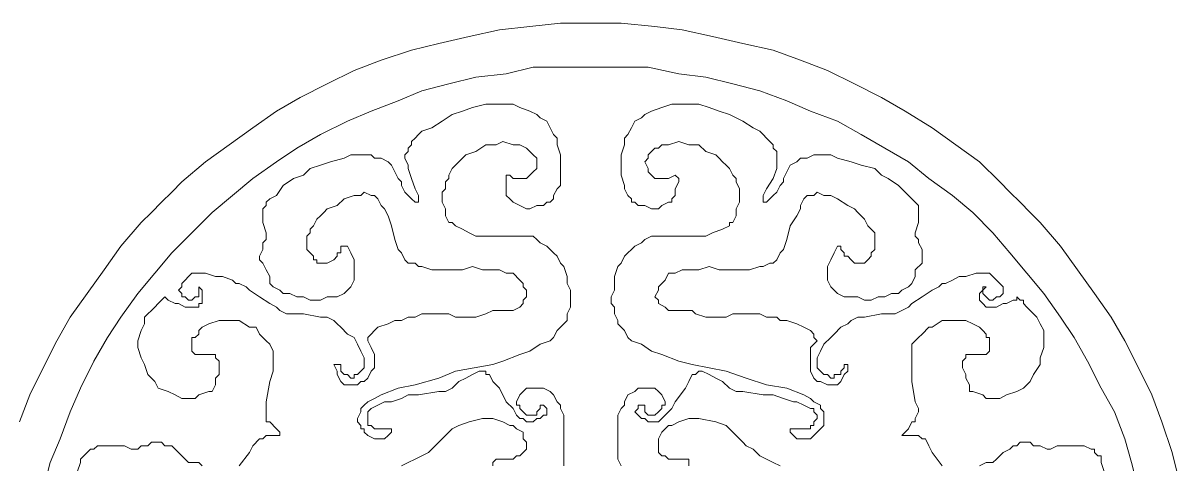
# Model space of a CAD drawing. Extents: x -66030 to 95157, y -13132 to 45879.
# Drawn here: x -29698 to -28362, y 14995 to 15505 of the extents above; entities that cross this region are included whole.
import ezdxf

# ---------------------------------------------------------------- set-up
doc = ezdxf.new("R2010")
doc.units = 0
doc.header["$LTSCALE"] = 100
doc.header["$MEASUREMENT"] = 0
doc.layers.get('0').update_dxf_attribs({"linetype": 'CONTINUOUS'})

msp = doc.modelspace()

# ---------------------------------------------------------------- linework, layer by layer
at = {"lineweight": 0}
for points in [[(-28362.3, 14977.5), (-28370.2, 15008.7), (-28381.9, 15043.9), (-28393.6, 15075.1), (-28409.2, 15106.4), (-28424.8, 15137.6), (-28440.5, 15165), (-28460, 15192.3), (-28479.5, 15219.7), (-28499, 15247), (-28522.5, 15274.3), (-28534.2, 15286.1), (-28545.9, 15297.8), (-28557.6, 15309.5), (-28569.4, 15321.2), (-28592.8, 15344.6), (-28620.1, 15364.2), (-28647.5, 15383.7), (-28678.7, 15403.2), (-28706.1, 15418.9), (-28737.3, 15434.5), (-28768.6, 15450.1), (-28799.8, 15461.8), (-28831.1, 15473.5), (-28866.2, 15481.4), (-28901.4, 15489.2), (-28936.5, 15497), (-28967.8, 15500.9), (-29006.8, 15504.8), (-29042, 15504.8), (-29042, 15504.8), (-29077.1, 15504.8), (-29112.3, 15500.9), (-29147.4, 15497), (-29182.6, 15489.2), (-29217.7, 15481.4), (-29249, 15473.5), (-29284.1, 15461.8), (-29315.4, 15450.1), (-29346.6, 15434.5), (-29377.9, 15418.9), (-29405.2, 15403.2), (-29432.6, 15383.7), (-29459.9, 15364.2), (-29487.3, 15344.6), (-29514.6, 15321.2), (-29526.3, 15309.5), (-29538, 15297.8), (-29549.8, 15286.1), (-29561.5, 15274.3), (-29584.9, 15247), (-29604.4, 15219.7), (-29624, 15192.3), (-29643.5, 15165), (-29659.1, 15137.6), (-29674.7, 15106.4), (-29690.4, 15075.1), (-29702.1, 15043.9)], [(-28409.2, 14965.8), (-28417, 14997), (-28424.8, 15024.4), (-28436.6, 15055.6), (-28452.2, 15082.9), (-28467.8, 15114.2), (-28483.4, 15141.5), (-28499, 15165), (-28518.6, 15192.3), (-28538.1, 15215.8), (-28557.6, 15239.2), (-28577.2, 15262.6), (-28600.6, 15286.1), (-28624, 15305.6), (-28651.4, 15325.1), (-28674.8, 15344.6), (-28702.2, 15360.3), (-28729.5, 15375.9), (-28756.8, 15391.5), (-28788.1, 15403.2), (-28815.4, 15415), (-28846.7, 15426.7), (-28877.9, 15434.5), (-28909.2, 15442.3), (-28940.4, 15446.2), (-28975.6, 15454), (-29006.8, 15454), (-29042, 15454), (-29042, 15454), (-29073.2, 15454), (-29108.4, 15454), (-29139.6, 15446.2), (-29174.8, 15442.3), (-29206, 15434.5), (-29237.3, 15426.7), (-29264.6, 15415), (-29295.9, 15403.2), (-29323.2, 15391.5), (-29354.5, 15375.9), (-29381.8, 15360.3), (-29405.2, 15344.6), (-29432.6, 15325.1), (-29456, 15305.6), (-29479.4, 15286.1), (-29502.9, 15262.6), (-29526.3, 15239.2), (-29545.8, 15215.8), (-29565.4, 15192.3), (-29584.9, 15165), (-29600.5, 15141.5), (-29616.2, 15114.2), (-29631.8, 15082.9), (-29643.5, 15055.6), (-29655.2, 15024.4), (-29666.9, 14997), (-29674.7, 14965.8)], [(-29073.2, 14993.1), (-29073.2, 15000.9), (-29073.2, 15008.7), (-29073.2, 15016.5), (-29073.2, 15028.3), (-29073.2, 15036.1), (-29073.2, 15047.8), (-29073.2, 15051.7), (-29077.1, 15059.5), (-29077.1, 15063.4), (-29081, 15067.3), (-29084.9, 15075.1), (-29088.8, 15079), (-29096.7, 15082.9), (-29100.6, 15082.9), (-29104.5, 15082.9), (-29112.3, 15082.9), (-29116.2, 15082.9), (-29120.1, 15079), (-29124, 15075.1), (-29127.9, 15067.3), (-29127.9, 15063.4), (-29124, 15063.4), (-29124, 15059.5), (-29120.1, 15055.6), (-29116.2, 15051.7), (-29108.4, 15051.7), (-29108.4, 15051.7), (-29104.5, 15051.7), (-29104.5, 15055.6), (-29104.5, 15055.6), (-29100.6, 15059.5), (-29100.6, 15063.4), (-29100.6, 15063.4), (-29100.6, 15063.4), (-29096.7, 15063.4), (-29096.7, 15063.4), (-29096.7, 15063.4), (-29092.8, 15059.5), (-29092.8, 15055.6), (-29092.8, 15051.7), (-29096.7, 15051.7), (-29100.6, 15047.8), (-29104.5, 15047.8), (-29108.4, 15043.9), (-29112.3, 15043.9), (-29116.2, 15043.9), (-29116.2, 15043.9), (-29120.1, 15047.8), (-29124, 15047.8), (-29127.9, 15051.7), (-29131.8, 15059.5), (-29139.6, 15067.3), (-29147.4, 15082.9), (-29155.3, 15090.8), (-29159.2, 15098.6), (-29163.1, 15098.6), (-29163.1, 15102.5), (-29167, 15102.5), (-29170.9, 15102.5), (-29178.7, 15098.6), (-29186.5, 15094.7), (-29194.3, 15090.8), (-29202.1, 15082.9), (-29209.9, 15079), (-29213.8, 15079), (-29217.7, 15079), (-29241.2, 15075.1), (-29252.9, 15075.1), (-29260.7, 15071.2), (-29272.4, 15067.3), (-29280.2, 15067.3), (-29288.1, 15063.4), (-29295.9, 15059.5), (-29295.9, 15059.5), (-29299.8, 15055.6), (-29299.8, 15051.7), (-29299.8, 15047.8), (-29299.8, 15043.9), (-29299.8, 15040), (-29295.9, 15040), (-29292, 15036.1), (-29288.1, 15036.1), (-29284.1, 15036.1), (-29280.2, 15036.1), (-29276.3, 15036.1), (-29272.4, 15036.1), (-29272.4, 15036.1), (-29272.4, 15032.2), (-29272.4, 15032.2), (-29276.3, 15028.3), (-29280.2, 15024.4), (-29280.2, 15024.4), (-29284.1, 15024.4), (-29288.1, 15024.4), (-29292, 15024.4), (-29299.8, 15028.3), (-29303.7, 15032.2), (-29303.7, 15036.1), (-29307.6, 15036.1), (-29307.6, 15040), (-29311.5, 15043.9), (-29311.5, 15047.8), (-29307.6, 15055.6), (-29307.6, 15059.5), (-29303.7, 15063.4), (-29299.8, 15067.3), (-29292, 15071.2), (-29284.1, 15075.1), (-29264.6, 15082.9), (-29245.1, 15086.9), (-29217.7, 15094.7), (-29198.2, 15102.5), (-29155.3, 15110.3), (-29143.5, 15114.2), (-29124, 15122), (-29112.3, 15125.9), (-29100.6, 15133.7), (-29088.8, 15137.6), (-29084.9, 15141.5), (-29081, 15149.4), (-29077.1, 15153.3), (-29073.2, 15157.2), (-29069.3, 15161.1), (-29069.3, 15168.9), (-29065.4, 15176.7), (-29065.4, 15180.6), (-29065.4, 15188.4), (-29065.4, 15196.2), (-29069.3, 15204), (-29069.3, 15211.8), (-29073.2, 15223.6), (-29077.1, 15227.5), (-29081, 15235.3), (-29084.9, 15239.2), (-29088.8, 15243.1), (-29092.8, 15247), (-29100.6, 15250.9), (-29104.5, 15254.8), (-29108.4, 15258.7), (-29116.2, 15258.7), (-29124, 15258.7), (-29127.9, 15258.7), (-29135.7, 15258.7), (-29143.5, 15258.7), (-29151.3, 15258.7), (-29163.1, 15258.7), (-29174.8, 15258.7), (-29182.6, 15262.6), (-29190.4, 15266.5), (-29198.2, 15270.4), (-29202.1, 15274.3), (-29206, 15274.3), (-29209.9, 15282.2), (-29209.9, 15290), (-29213.8, 15297.8), (-29213.8, 15301.7), (-29213.8, 15309.5), (-29209.9, 15313.4), (-29209.9, 15321.2), (-29206, 15325.1), (-29206, 15329), (-29202.1, 15336.8), (-29198.2, 15340.7), (-29194.3, 15344.6), (-29190.4, 15348.6), (-29186.5, 15352.5), (-29174.8, 15356.4), (-29163.1, 15364.2), (-29151.3, 15364.2), (-29143.5, 15368.1), (-29131.8, 15364.2), (-29127.9, 15364.2), (-29124, 15364.2), (-29116.2, 15360.3), (-29116.2, 15360.3), (-29112.3, 15356.4), (-29108.4, 15352.5), (-29104.5, 15348.6), (-29104.5, 15344.6), (-29104.5, 15336.8), (-29108.4, 15332.9), (-29112.3, 15329), (-29116.2, 15325.1), (-29120.1, 15325.1), (-29127.9, 15325.1), (-29131.8, 15325.1), (-29135.7, 15329), (-29139.6, 15329), (-29139.6, 15325.1), (-29139.6, 15325.1), (-29139.6, 15321.2), (-29139.6, 15313.4), (-29139.6, 15309.5), (-29139.6, 15305.6), (-29139.6, 15305.6), (-29135.7, 15301.7), (-29131.8, 15297.8), (-29131.8, 15297.8), (-29124, 15293.9), (-29116.2, 15290), (-29112.3, 15290), (-29104.5, 15293.9), (-29096.7, 15293.9), (-29092.8, 15297.8), (-29088.8, 15297.8), (-29084.9, 15301.7), (-29084.9, 15305.6), (-29081, 15313.4), (-29077.1, 15317.3), (-29077.1, 15329), (-29077.1, 15336.8), (-29077.1, 15344.6), (-29077.1, 15352.5), (-29081, 15364.2), (-29081, 15372), (-29084.9, 15375.9), (-29088.8, 15383.7), (-29092.8, 15391.5), (-29100.6, 15395.4), (-29104.5, 15399.3), (-29112.3, 15403.2), (-29124, 15407.1), (-29131.8, 15411.1), (-29143.5, 15411.1), (-29155.3, 15411.1), (-29163.1, 15411.1), (-29178.7, 15407.1), (-29190.4, 15403.2), (-29202.1, 15399.3), (-29213.8, 15391.5), (-29225.6, 15383.7), (-29237.3, 15379.8), (-29241.2, 15375.9), (-29245.1, 15372), (-29245.1, 15372), (-29249, 15368.1), (-29249, 15364.2), (-29252.9, 15360.3), (-29252.9, 15356.4), (-29256.8, 15352.5), (-29256.8, 15348.6), (-29252.9, 15340.7), (-29252.9, 15336.8), (-29249, 15325.1), (-29245.1, 15313.4), (-29241.2, 15305.6), (-29241.2, 15301.7), (-29241.2, 15301.7), (-29241.2, 15297.8), (-29241.2, 15297.8), (-29245.1, 15297.8), (-29249, 15301.7), (-29252.9, 15305.6), (-29256.8, 15309.5), (-29260.7, 15317.3), (-29260.7, 15321.2), (-29264.6, 15325.1), (-29268.5, 15332.9), (-29272.4, 15340.7), (-29276.3, 15344.6), (-29284.1, 15348.6), (-29292, 15348.6), (-29295.9, 15352.5), (-29303.7, 15352.5), (-29311.5, 15352.5), (-29319.3, 15352.5), (-29327.1, 15348.6), (-29342.7, 15344.6), (-29354.5, 15340.7), (-29366.2, 15336.8), (-29374, 15329), (-29385.7, 15325.1), (-29397.4, 15317.3), (-29405.2, 15305.6), (-29413, 15301.7), (-29417, 15297.8), (-29417, 15293.9), (-29420.9, 15290), (-29420.9, 15286.1), (-29420.9, 15282.2), (-29420.9, 15274.3), (-29417, 15262.6), (-29417, 15258.7), (-29417, 15254.8), (-29420.9, 15250.9), (-29420.9, 15243.1), (-29424.8, 15235.3), (-29424.8, 15231.4), (-29420.9, 15227.5), (-29417, 15219.7), (-29413, 15211.8), (-29413, 15204), (-29409.1, 15200.1), (-29401.3, 15196.2), (-29397.4, 15192.3), (-29389.6, 15192.3), (-29381.8, 15188.4), (-29374, 15188.4), (-29366.2, 15184.5), (-29354.5, 15184.5), (-29346.6, 15188.4), (-29338.8, 15188.4), (-29334.9, 15188.4), (-29327.1, 15192.3), (-29323.2, 15196.2), (-29319.3, 15200.1), (-29315.4, 15207.9), (-29315.4, 15215.8), (-29315.4, 15219.7), (-29315.4, 15223.6), (-29315.4, 15231.4), (-29319.3, 15239.2), (-29323.2, 15247), (-29327.1, 15247), (-29327.1, 15247), (-29331, 15247), (-29331, 15243.1), (-29331, 15239.2), (-29334.9, 15239.2), (-29334.9, 15235.3), (-29334.9, 15235.3), (-29338.8, 15231.4), (-29346.6, 15227.5), (-29350.5, 15227.5), (-29354.5, 15227.5), (-29358.4, 15227.5), (-29358.4, 15231.4), (-29362.3, 15231.4), (-29362.3, 15235.3), (-29366.2, 15239.2), (-29366.2, 15239.2), (-29370.1, 15243.1), (-29370.1, 15250.9), (-29370.1, 15258.7), (-29366.2, 15262.6), (-29366.2, 15266.5), (-29362.3, 15270.4), (-29358.4, 15278.2), (-29354.5, 15282.2), (-29350.5, 15286.1), (-29346.6, 15290), (-29334.9, 15293.9), (-29327.1, 15301.7), (-29315.4, 15305.6), (-29307.6, 15305.6), (-29303.7, 15309.5), (-29295.9, 15305.6), (-29292, 15305.6), (-29288.1, 15301.7), (-29284.1, 15293.9), (-29280.2, 15290), (-29276.3, 15282.2), (-29272.4, 15270.4), (-29268.5, 15254.8), (-29264.6, 15243.1), (-29260.7, 15239.2), (-29256.8, 15231.4), (-29252.9, 15227.5), (-29245.1, 15227.5), (-29241.2, 15223.6), (-29237.3, 15223.6), (-29225.6, 15219.7), (-29213.8, 15219.7), (-29190.4, 15219.7), (-29178.7, 15223.6), (-29167, 15219.7), (-29155.3, 15219.7), (-29147.4, 15219.7), (-29139.6, 15215.8), (-29131.8, 15215.8), (-29124, 15207.9), (-29120.1, 15204), (-29120.1, 15200.1), (-29116.2, 15196.2), (-29116.2, 15188.4), (-29120.1, 15184.5), (-29120.1, 15180.6), (-29124, 15176.7), (-29124, 15176.7), (-29131.8, 15172.8), (-29139.6, 15172.8), (-29147.4, 15172.8), (-29155.3, 15172.8), (-29163.1, 15168.9), (-29174.8, 15165), (-29182.6, 15165), (-29190.4, 15165), (-29198.2, 15165), (-29206, 15168.9), (-29221.7, 15168.9), (-29237.3, 15168.9), (-29245.1, 15165), (-29252.9, 15165), (-29260.7, 15161.1), (-29268.5, 15161.1), (-29276.3, 15157.2), (-29288.1, 15153.3), (-29292, 15149.4), (-29295.9, 15145.4), (-29299.8, 15141.5), (-29299.8, 15137.6), (-29295.9, 15129.8), (-29292, 15122), (-29292, 15114.2), (-29292, 15106.4), (-29295.9, 15102.5), (-29299.8, 15094.7), (-29303.7, 15090.8), (-29307.6, 15090.8), (-29311.5, 15086.9), (-29319.3, 15086.9), (-29323.2, 15086.9), (-29327.1, 15086.9), (-29331, 15090.8), (-29334.9, 15098.6), (-29334.9, 15102.5), (-29338.8, 15110.3), (-29334.9, 15110.3), (-29334.9, 15110.3), (-29331, 15110.3), (-29331, 15106.4), (-29331, 15102.5), (-29327.1, 15098.6), (-29327.1, 15098.6), (-29323.2, 15098.6), (-29319.3, 15094.7), (-29315.4, 15094.7), (-29315.4, 15098.6), (-29311.5, 15098.6), (-29307.6, 15102.5), (-29303.7, 15106.4), (-29303.7, 15114.2), (-29303.7, 15114.2), (-29303.7, 15118.1), (-29307.6, 15125.9), (-29311.5, 15133.7), (-29315.4, 15141.5), (-29323.2, 15145.4), (-29331, 15153.3), (-29334.9, 15157.2), (-29338.8, 15161.1), (-29346.6, 15165), (-29354.5, 15165), (-29374, 15168.9), (-29385.7, 15168.9), (-29393.5, 15168.9), (-29401.3, 15172.8), (-29405.2, 15176.7), (-29413, 15180.6), (-29424.8, 15188.4), (-29436.5, 15196.2), (-29440.4, 15200.1), (-29448.2, 15204), (-29452.1, 15204), (-29456, 15207.9), (-29467.7, 15211.8), (-29475.5, 15211.8), (-29487.3, 15215.8), (-29495.1, 15215.8), (-29502.9, 15215.8), (-29506.8, 15211.8), (-29506.8, 15211.8), (-29510.7, 15207.9), (-29514.6, 15204), (-29514.6, 15200.1), (-29518.5, 15196.2), (-29514.6, 15192.3), (-29514.6, 15188.4), (-29510.7, 15188.4), (-29506.8, 15184.5), (-29502.9, 15184.5), (-29502.9, 15184.5), (-29499, 15188.4), (-29495.1, 15188.4), (-29495.1, 15192.3), (-29495.1, 15196.2), (-29495.1, 15196.2), (-29495.1, 15200.1), (-29495.1, 15200.1), (-29495.1, 15200.1), (-29495.1, 15200.1), (-29491.2, 15196.2), (-29491.2, 15192.3), (-29491.2, 15188.4), (-29491.2, 15184.5), (-29491.2, 15180.6), (-29495.1, 15180.6), (-29495.1, 15176.7), (-29499, 15176.7), (-29502.9, 15176.7), (-29510.7, 15176.7), (-29518.5, 15180.6), (-29522.4, 15180.6), (-29530.2, 15184.5), (-29530.2, 15184.5), (-29534.1, 15188.4), (-29538, 15184.5), (-29538, 15184.5), (-29541.9, 15180.6), (-29545.8, 15176.7), (-29549.8, 15172.8), (-29553.7, 15168.9), (-29557.6, 15165), (-29557.6, 15157.2), (-29561.5, 15149.4), (-29565.4, 15137.6), (-29565.4, 15129.8), (-29561.5, 15118.1), (-29557.6, 15110.3), (-29553.7, 15098.6), (-29545.8, 15090.8), (-29541.9, 15082.9), (-29530.2, 15079), (-29522.4, 15075.1), (-29514.6, 15071.2), (-29502.9, 15071.2), (-29499, 15071.2), (-29495.1, 15075.1), (-29483.4, 15079), (-29483.4, 15079), (-29479.4, 15079), (-29475.5, 15086.9), (-29475.5, 15094.7), (-29471.6, 15098.6), (-29471.6, 15106.4), (-29471.6, 15114.2), (-29475.5, 15118.1), (-29475.5, 15122), (-29479.4, 15122), (-29483.4, 15122), (-29491.2, 15122), (-29495.1, 15122), (-29499, 15122), (-29502.9, 15125.9), (-29502.9, 15129.8), (-29502.9, 15133.7), (-29502.9, 15137.6), (-29502.9, 15141.5), (-29499, 15141.5), (-29495.1, 15145.4), (-29495.1, 15149.4), (-29491.2, 15153.3), (-29483.4, 15157.2), (-29471.6, 15161.1), (-29463.8, 15161.1), (-29456, 15161.1), (-29448.2, 15161.1), (-29436.5, 15153.3), (-29428.7, 15153.3), (-29424.8, 15145.4), (-29420.9, 15141.5), (-29417, 15137.6), (-29413, 15133.7), (-29409.1, 15125.9), (-29409.1, 15122), (-29409.1, 15114.2), (-29409.1, 15102.5), (-29413, 15090.8), (-29417, 15067.3), (-29417, 15059.5), (-29417, 15055.6), (-29417, 15047.8), (-29417, 15043.9), (-29413, 15043.9), (-29405.2, 15036.1), (-29401.3, 15032.2), (-29401.3, 15028.3), (-29401.3, 15028.3), (-29401.3, 15028.3), (-29405.2, 15028.3), (-29409.1, 15028.3), (-29413, 15028.3), (-29417, 15028.3), (-29420.9, 15024.4), (-29424.8, 15024.4), (-29432.6, 15016.5), (-29436.5, 15008.7), (-29448.2, 14993.1)], [(-29006.8, 14993.1), (-29010.7, 15000.9), (-29010.7, 15008.7), (-29010.7, 15016.5), (-29010.7, 15028.3), (-29010.7, 15036.1), (-29010.7, 15047.8), (-29010.7, 15051.7), (-29006.8, 15059.5), (-29002.9, 15063.4), (-29002.9, 15067.3), (-28999, 15075.1), (-28991.2, 15079), (-28987.3, 15082.9), (-28983.4, 15082.9), (-28975.6, 15082.9), (-28971.7, 15082.9), (-28967.8, 15082.9), (-28963.9, 15079), (-28960, 15075.1), (-28956, 15067.3), (-28956, 15063.4), (-28960, 15063.4), (-28960, 15059.5), (-28963.9, 15055.6), (-28967.8, 15051.7), (-28971.7, 15051.7), (-28975.6, 15051.7), (-28975.6, 15051.7), (-28979.5, 15055.6), (-28979.5, 15055.6), (-28979.5, 15059.5), (-28979.5, 15063.4), (-28983.4, 15063.4), (-28983.4, 15063.4), (-28987.3, 15063.4), (-28987.3, 15063.4), (-28987.3, 15063.4), (-28987.3, 15059.5), (-28991.2, 15055.6), (-28987.3, 15051.7), (-28987.3, 15051.7), (-28983.4, 15047.8), (-28979.5, 15047.8), (-28975.6, 15043.9), (-28971.7, 15043.9), (-28967.8, 15043.9), (-28963.9, 15043.9), (-28960, 15047.8), (-28960, 15047.8), (-28956, 15051.7), (-28948.2, 15059.5), (-28944.3, 15067.3), (-28932.6, 15082.9), (-28928.7, 15090.8), (-28924.8, 15098.6), (-28920.9, 15098.6), (-28917, 15102.5), (-28917, 15102.5), (-28913.1, 15102.5), (-28905.3, 15098.6), (-28897.5, 15094.7), (-28889.6, 15090.8), (-28881.8, 15082.9), (-28874, 15079), (-28870.1, 15079), (-28866.2, 15079), (-28842.8, 15075.1), (-28831.1, 15075.1), (-28819.3, 15071.2), (-28807.6, 15067.3), (-28803.7, 15067.3), (-28795.9, 15063.4), (-28788.1, 15059.5), (-28784.2, 15059.5), (-28784.2, 15055.6), (-28780.3, 15051.7), (-28780.3, 15047.8), (-28784.2, 15043.9), (-28784.2, 15040), (-28788.1, 15040), (-28788.1, 15036.1), (-28795.9, 15036.1), (-28799.8, 15036.1), (-28803.7, 15036.1), (-28807.6, 15036.1), (-28807.6, 15036.1), (-28811.5, 15036.1), (-28811.5, 15032.2), (-28811.5, 15032.2), (-28807.6, 15028.3), (-28803.7, 15024.4), (-28799.8, 15024.4), (-28795.9, 15024.4), (-28792, 15024.4), (-28788.1, 15024.4), (-28784.2, 15028.3), (-28780.3, 15032.2), (-28776.4, 15036.1), (-28776.4, 15036.1), (-28772.5, 15040), (-28772.5, 15043.9), (-28772.5, 15047.8), (-28772.5, 15055.6), (-28776.4, 15059.5), (-28776.4, 15063.4), (-28784.2, 15067.3), (-28788.1, 15071.2), (-28795.9, 15075.1), (-28815.4, 15082.9), (-28838.9, 15086.9), (-28862.3, 15094.7), (-28885.7, 15102.5), (-28924.8, 15110.3), (-28940.4, 15114.2), (-28960, 15122), (-28971.7, 15125.9), (-28983.4, 15133.7), (-28995.1, 15137.6), (-28999, 15141.5), (-29002.9, 15149.4), (-29006.8, 15153.3), (-29010.7, 15157.2), (-29010.7, 15161.1), (-29014.6, 15168.9), (-29014.6, 15176.7), (-29018.5, 15180.6), (-29018.5, 15188.4), (-29014.6, 15196.2), (-29014.6, 15204), (-29014.6, 15211.8), (-29010.7, 15223.6), (-29006.8, 15227.5), (-29002.9, 15235.3), (-28999, 15239.2), (-28995.1, 15243.1), (-28991.2, 15247), (-28983.4, 15250.9), (-28979.5, 15254.8), (-28971.7, 15258.7), (-28967.8, 15258.7), (-28960, 15258.7), (-28952.1, 15258.7), (-28944.3, 15258.7), (-28940.4, 15258.7), (-28928.7, 15258.7), (-28920.9, 15258.7), (-28909.2, 15258.7), (-28901.4, 15262.6), (-28889.6, 15266.5), (-28881.8, 15270.4), (-28881.8, 15274.3), (-28877.9, 15274.3), (-28874, 15282.2), (-28874, 15290), (-28870.1, 15297.8), (-28870.1, 15301.7), (-28870.1, 15309.5), (-28870.1, 15313.4), (-28874, 15321.2), (-28874, 15325.1), (-28877.9, 15329), (-28881.8, 15336.8), (-28885.7, 15340.7), (-28889.6, 15344.6), (-28893.6, 15348.6), (-28897.5, 15352.5), (-28909.2, 15356.4), (-28917, 15364.2), (-28928.7, 15364.2), (-28940.4, 15368.1), (-28952.1, 15364.2), (-28956, 15364.2), (-28960, 15364.2), (-28963.9, 15360.3), (-28967.8, 15360.3), (-28971.7, 15356.4), (-28975.6, 15352.5), (-28975.6, 15348.6), (-28979.5, 15344.6), (-28975.6, 15336.8), (-28975.6, 15332.9), (-28971.7, 15329), (-28967.8, 15325.1), (-28960, 15325.1), (-28956, 15325.1), (-28952.1, 15325.1), (-28944.3, 15329), (-28944.3, 15329), (-28940.4, 15325.1), (-28940.4, 15325.1), (-28940.4, 15321.2), (-28944.3, 15313.4), (-28944.3, 15309.5), (-28944.3, 15305.6), (-28944.3, 15305.6), (-28948.2, 15301.7), (-28948.2, 15297.8), (-28952.1, 15297.8), (-28960, 15293.9), (-28963.9, 15290), (-28971.7, 15290), (-28979.5, 15293.9), (-28987.3, 15293.9), (-28991.2, 15297.8), (-28995.1, 15297.8), (-28995.1, 15301.7), (-28999, 15305.6), (-29002.9, 15313.4), (-29002.9, 15317.3), (-29006.8, 15329), (-29006.8, 15336.8), (-29006.8, 15344.6), (-29006.8, 15352.5), (-29002.9, 15364.2), (-29002.9, 15372), (-28999, 15375.9), (-28995.1, 15383.7), (-28991.2, 15391.5), (-28983.4, 15395.4), (-28979.5, 15399.3), (-28971.7, 15403.2), (-28960, 15407.1), (-28948.2, 15411.1), (-28936.5, 15411.1), (-28928.7, 15411.1), (-28917, 15411.1), (-28905.3, 15407.1), (-28893.6, 15403.2), (-28881.8, 15399.3), (-28866.2, 15391.5), (-28854.5, 15383.7), (-28846.7, 15379.8), (-28842.8, 15375.9), (-28838.9, 15372), (-28838.9, 15372), (-28835, 15368.1), (-28831.1, 15364.2), (-28831.1, 15360.3), (-28827.1, 15356.4), (-28827.1, 15352.5), (-28827.1, 15348.6), (-28827.1, 15340.7), (-28827.1, 15336.8), (-28831.1, 15325.1), (-28838.9, 15313.4), (-28842.8, 15305.6), (-28842.8, 15301.7), (-28842.8, 15301.7), (-28842.8, 15297.8), (-28838.9, 15297.8), (-28838.9, 15297.8), (-28835, 15301.7), (-28831.1, 15305.6), (-28827.1, 15309.5), (-28823.2, 15317.3), (-28819.3, 15321.2), (-28819.3, 15325.1), (-28815.4, 15332.9), (-28811.5, 15340.7), (-28803.7, 15344.6), (-28799.8, 15348.6), (-28792, 15348.6), (-28784.2, 15352.5), (-28780.3, 15352.5), (-28772.5, 15352.5), (-28764.7, 15352.5), (-28756.8, 15348.6), (-28741.2, 15344.6), (-28729.5, 15340.7), (-28713.9, 15336.8), (-28706.1, 15329), (-28698.3, 15325.1), (-28686.5, 15317.3), (-28674.8, 15305.6), (-28670.9, 15301.7), (-28667, 15297.8), (-28663.1, 15293.9), (-28663.1, 15290), (-28663.1, 15286.1), (-28663.1, 15282.2), (-28663.1, 15274.3), (-28667, 15262.6), (-28667, 15258.7), (-28663.1, 15254.8), (-28663.1, 15250.9), (-28659.2, 15243.1), (-28659.2, 15235.3), (-28659.2, 15231.4), (-28659.2, 15227.5), (-28667, 15219.7), (-28667, 15211.8), (-28670.9, 15204), (-28674.8, 15200.1), (-28682.6, 15196.2), (-28686.5, 15192.3), (-28694.3, 15192.3), (-28702.2, 15188.4), (-28710, 15188.4), (-28717.8, 15184.5), (-28725.6, 15184.5), (-28733.4, 15188.4), (-28741.2, 15188.4), (-28749, 15188.4), (-28756.8, 15192.3), (-28760.7, 15196.2), (-28764.7, 15200.1), (-28768.6, 15207.9), (-28768.6, 15215.8), (-28768.6, 15219.7), (-28768.6, 15223.6), (-28764.7, 15231.4), (-28760.7, 15239.2), (-28756.8, 15247), (-28756.8, 15247), (-28752.9, 15247), (-28752.9, 15247), (-28752.9, 15243.1), (-28749, 15239.2), (-28749, 15239.2), (-28749, 15235.3), (-28745.1, 15235.3), (-28741.2, 15231.4), (-28737.3, 15227.5), (-28733.4, 15227.5), (-28729.5, 15227.5), (-28725.6, 15227.5), (-28721.7, 15231.4), (-28721.7, 15231.4), (-28717.8, 15235.3), (-28717.8, 15239.2), (-28717.8, 15239.2), (-28713.9, 15243.1), (-28713.9, 15250.9), (-28713.9, 15258.7), (-28713.9, 15262.6), (-28717.8, 15266.5), (-28721.7, 15270.4), (-28725.6, 15278.2), (-28729.5, 15282.2), (-28733.4, 15286.1), (-28737.3, 15290), (-28745.1, 15293.9), (-28756.8, 15301.7), (-28764.7, 15305.6), (-28772.5, 15305.6), (-28780.3, 15309.5), (-28784.2, 15305.6), (-28792, 15305.6), (-28795.9, 15301.7), (-28799.8, 15293.9), (-28799.8, 15290), (-28803.7, 15282.2), (-28811.5, 15270.4), (-28815.4, 15254.8), (-28819.3, 15243.1), (-28823.2, 15239.2), (-28827.1, 15231.4), (-28831.1, 15227.5), (-28835, 15227.5), (-28842.8, 15223.6), (-28846.7, 15223.6), (-28858.4, 15219.7), (-28870.1, 15219.7), (-28893.6, 15219.7), (-28905.3, 15223.6), (-28917, 15219.7), (-28928.7, 15219.7), (-28936.5, 15219.7), (-28944.3, 15215.8), (-28952.1, 15215.8), (-28956, 15207.9), (-28960, 15204), (-28963.9, 15200.1), (-28963.9, 15196.2), (-28967.8, 15188.4), (-28963.9, 15184.5), (-28963.9, 15180.6), (-28956, 15176.7), (-28952.1, 15172.8), (-28944.3, 15172.8), (-28936.5, 15172.8), (-28924.8, 15172.8), (-28920.9, 15168.9), (-28909.2, 15165), (-28901.4, 15165), (-28893.6, 15165), (-28885.7, 15165), (-28877.9, 15168.9), (-28862.3, 15168.9), (-28846.7, 15168.9), (-28838.9, 15165), (-28827.1, 15165), (-28823.2, 15161.1), (-28815.4, 15161.1), (-28803.7, 15157.2), (-28795.9, 15153.3), (-28788.1, 15149.4), (-28784.2, 15145.4), (-28784.2, 15141.5), (-28780.3, 15137.6), (-28788.1, 15129.8), (-28788.1, 15122), (-28788.1, 15114.2), (-28788.1, 15106.4), (-28788.1, 15102.5), (-28784.2, 15094.7), (-28780.3, 15090.8), (-28776.4, 15090.8), (-28768.6, 15086.9), (-28764.7, 15086.9), (-28760.7, 15086.9), (-28756.8, 15086.9), (-28752.9, 15090.8), (-28749, 15098.6), (-28745.1, 15102.5), (-28745.1, 15110.3), (-28745.1, 15110.3), (-28749, 15110.3), (-28749, 15110.3), (-28749, 15106.4), (-28752.9, 15102.5), (-28752.9, 15098.6), (-28756.8, 15098.6), (-28760.7, 15098.6), (-28760.7, 15094.7), (-28764.7, 15094.7), (-28768.6, 15098.6), (-28772.5, 15098.6), (-28776.4, 15102.5), (-28780.3, 15106.4), (-28780.3, 15114.2), (-28780.3, 15114.2), (-28780.3, 15118.1), (-28776.4, 15125.9), (-28772.5, 15133.7), (-28764.7, 15141.5), (-28760.7, 15145.4), (-28752.9, 15153.3), (-28745.1, 15157.2), (-28741.2, 15161.1), (-28733.4, 15165), (-28725.6, 15165), (-28706.1, 15168.9), (-28698.3, 15168.9), (-28690.4, 15168.9), (-28682.6, 15172.8), (-28674.8, 15176.7), (-28670.9, 15180.6), (-28659.2, 15188.4), (-28647.5, 15196.2), (-28639.7, 15200.1), (-28635.8, 15204), (-28631.9, 15204), (-28624, 15207.9), (-28616.2, 15211.8), (-28608.4, 15211.8), (-28596.7, 15215.8), (-28588.9, 15215.8), (-28581.1, 15215.8), (-28577.2, 15211.8), (-28577.2, 15211.8), (-28573.3, 15207.9), (-28569.4, 15204), (-28565.4, 15200.1), (-28565.4, 15196.2), (-28565.4, 15192.3), (-28569.4, 15188.4), (-28573.3, 15188.4), (-28577.2, 15184.5), (-28577.2, 15184.5), (-28581.1, 15184.5), (-28585, 15188.4), (-28585, 15188.4), (-28588.9, 15192.3), (-28588.9, 15196.2), (-28588.9, 15196.2), (-28585, 15200.1), (-28585, 15200.1), (-28588.9, 15200.1), (-28588.9, 15200.1), (-28588.9, 15196.2), (-28592.8, 15192.3), (-28592.8, 15188.4), (-28592.8, 15184.5), (-28588.9, 15180.6), (-28588.9, 15180.6), (-28585, 15176.7), (-28585, 15176.7), (-28577.2, 15176.7), (-28573.3, 15176.7), (-28565.4, 15180.6), (-28561.5, 15180.6), (-28553.7, 15184.5), (-28549.8, 15184.5), (-28549.8, 15188.4), (-28545.9, 15184.5), (-28542, 15184.5), (-28542, 15180.6), (-28538.1, 15176.7), (-28534.2, 15172.8), (-28530.3, 15168.9), (-28526.4, 15165), (-28522.5, 15157.2), (-28518.6, 15149.4), (-28518.6, 15137.6), (-28518.6, 15129.8), (-28522.5, 15118.1), (-28522.5, 15110.3), (-28530.3, 15098.6), (-28534.2, 15090.8), (-28542, 15082.9), (-28549.8, 15079), (-28561.5, 15075.1), (-28569.4, 15071.2), (-28577.2, 15071.2), (-28585, 15071.2), (-28588.9, 15075.1), (-28600.6, 15079), (-28600.6, 15079), (-28604.5, 15079), (-28604.5, 15086.9), (-28608.4, 15094.7), (-28608.4, 15098.6), (-28612.3, 15106.4), (-28612.3, 15114.2), (-28608.4, 15118.1), (-28608.4, 15122), (-28604.5, 15122), (-28600.6, 15122), (-28592.8, 15122), (-28585, 15122), (-28585, 15122), (-28581.1, 15125.9), (-28581.1, 15129.8), (-28581.1, 15133.7), (-28581.1, 15137.6), (-28581.1, 15141.5), (-28585, 15141.5), (-28585, 15145.4), (-28588.9, 15149.4), (-28592.8, 15153.3), (-28600.6, 15157.2), (-28608.4, 15161.1), (-28620.1, 15161.1), (-28627.9, 15161.1), (-28635.8, 15161.1), (-28647.5, 15153.3), (-28651.4, 15153.3), (-28659.2, 15145.4), (-28663.1, 15141.5), (-28667, 15137.6), (-28670.9, 15133.7), (-28670.9, 15125.9), (-28670.9, 15122), (-28670.9, 15114.2), (-28670.9, 15102.5), (-28670.9, 15090.8), (-28667, 15067.3), (-28663.1, 15059.5), (-28663.1, 15055.6), (-28667, 15047.8), (-28667, 15043.9), (-28670.9, 15043.9), (-28674.8, 15036.1), (-28678.7, 15032.2), (-28682.6, 15028.3), (-28682.6, 15028.3), (-28678.7, 15028.3), (-28678.7, 15028.3), (-28670.9, 15028.3), (-28667, 15028.3), (-28663.1, 15028.3), (-28659.2, 15024.4), (-28655.3, 15024.4), (-28651.4, 15016.5), (-28647.5, 15008.7), (-28635.8, 14993.1)], [(-29260.7, 14993.1), (-29252.9, 14997), (-29245.1, 15000.9), (-29237.3, 15004.8), (-29229.5, 15008.7), (-29225.6, 15012.6), (-29221.7, 15016.5), (-29217.7, 15020.5), (-29209.9, 15028.3), (-29206, 15032.2), (-29202.1, 15036.1), (-29194.3, 15040), (-29182.6, 15043.9), (-29167, 15047.8), (-29155.3, 15047.8), (-29143.5, 15043.9), (-29135.7, 15040), (-29131.8, 15040), (-29127.9, 15036.1), (-29120.1, 15032.2), (-29120.1, 15024.4), (-29116.2, 15020.5), (-29116.2, 15012.6), (-29120.1, 15008.7), (-29124, 15004.8), (-29127.9, 15004.8), (-29131.8, 15000.9), (-29135.7, 15000.9), (-29143.5, 15000.9), (-29151.3, 15000.9), (-29155.3, 14997), (-29155.3, 14993.1)], [(-28823.2, 14993.1), (-28831.1, 14997), (-28838.9, 15000.9), (-28846.7, 15004.8), (-28850.6, 15008.7), (-28854.5, 15012.6), (-28862.3, 15016.5), (-28866.2, 15020.5), (-28874, 15028.3), (-28877.9, 15032.2), (-28881.8, 15036.1), (-28885.7, 15040), (-28897.5, 15043.9), (-28917, 15047.8), (-28928.7, 15047.8), (-28940.4, 15043.9), (-28948.2, 15040), (-28952.1, 15040), (-28956, 15036.1), (-28960, 15032.2), (-28963.9, 15024.4), (-28963.9, 15020.5), (-28963.9, 15012.6), (-28963.9, 15008.7), (-28960, 15004.8), (-28956, 15004.8), (-28952.1, 15000.9), (-28948.2, 15000.9), (-28936.5, 15000.9), (-28928.7, 15000.9), (-28928.7, 14997), (-28928.7, 14993.1)], [(-29491.2, 14993.1), (-29495.1, 14997), (-29499, 14997), (-29506.8, 14997), (-29510.7, 15000.9), (-29514.6, 15004.8), (-29518.5, 15008.7), (-29522.4, 15012.6), (-29526.3, 15016.5), (-29534.1, 15016.5), (-29538, 15020.5), (-29541.9, 15020.5), (-29549.8, 15020.5), (-29553.7, 15016.5), (-29561.5, 15016.5), (-29565.4, 15012.6), (-29573.2, 15012.6), (-29581, 15016.5), (-29588.8, 15016.5), (-29596.6, 15016.5), (-29604.4, 15016.5), (-29612.2, 15016.5), (-29616.2, 15012.6), (-29620.1, 15012.6), (-29624, 15008.7), (-29627.9, 15004.8), (-29627.9, 15004.8), (-29631.8, 15000.9), (-29631.8, 14997), (-29639.6, 14973.6)], [(-28592.8, 14993.1), (-28585, 14997), (-28581.1, 14997), (-28577.2, 14997), (-28573.3, 15000.9), (-28569.4, 15004.8), (-28565.4, 15008.7), (-28557.6, 15012.6), (-28553.7, 15016.5), (-28549.8, 15016.5), (-28545.9, 15020.5), (-28542, 15020.5), (-28534.2, 15020.5), (-28530.3, 15016.5), (-28522.5, 15016.5), (-28514.7, 15012.6), (-28510.8, 15012.6), (-28503, 15016.5), (-28495.1, 15016.5), (-28487.3, 15016.5), (-28479.5, 15016.5), (-28471.7, 15016.5), (-28463.9, 15012.6), (-28460, 15012.6), (-28460, 15008.7), (-28456.1, 15004.8), (-28452.2, 15004.8), (-28452.2, 15000.9), (-28452.2, 14997), (-28444.4, 14973.6)]]:
    msp.add_lwpolyline(points, dxfattribs=at)

doc.saveas('drawing.dxf')
